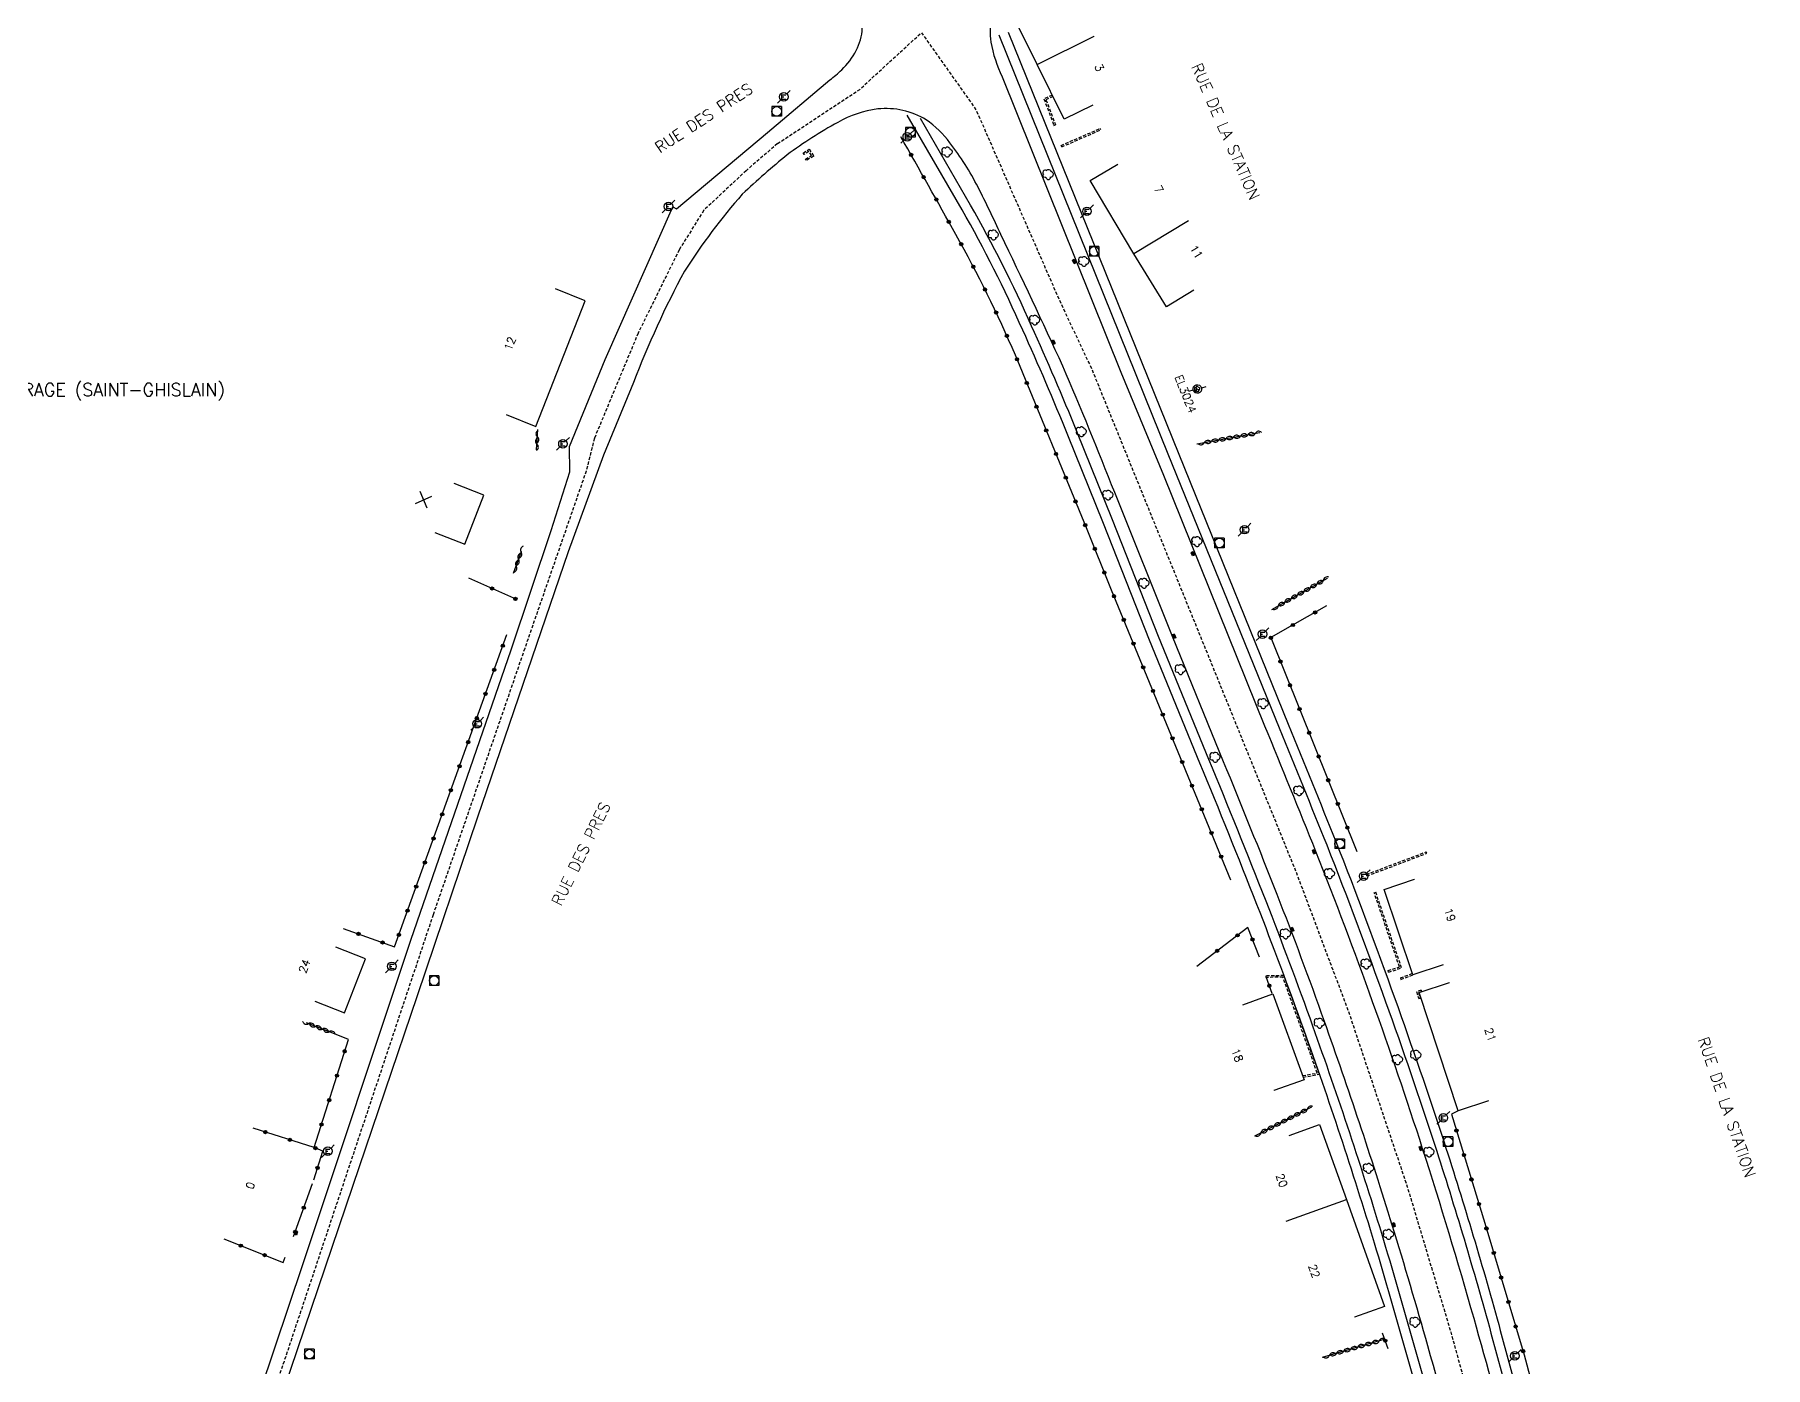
# Model space of a CAD drawing. Header units: millimetres. Extents: x 107015 to 108000, y 128000 to 129000.
# Drawn here: x 107454.3 to 107724.6, y 128334.1 to 128542.4 of the extents above; entities that cross this region are included whole.
import ezdxf
from ezdxf.enums import TextEntityAlignment as Align

# ---------------------------------------------------------------- set-up
doc = ezdxf.new("R2010")
doc.units = ezdxf.units.MM
doc.linetypes.add('DASHED', pattern=[0.75, 0.5, -0.25])
doc.layers.get('0').update_dxf_attribs({"linetype": 'CONTINUOUS'})
for name, color, linetype in [('W0001', 6, 'DASHED'), ('W0008', 7, 'CONTINUOUS'), ('W0100', 7, 'CONTINUOUS'), ('W0112', 1, 'DASHED'), ('W0300', 7, 'CONTINUOUS'), ('W0310', 3, 'CONTINUOUS'), ('W0322', 7, 'CONTINUOUS'), ('W0400', 7, 'CONTINUOUS'), ('W0420', 7, 'CONTINUOUS'), ('W0471', 7, 'CONTINUOUS'), ('W0980', 7, 'CONTINUOUS'), ('W0984', 7, 'CONTINUOUS'), ('W0989', 7, 'CONTINUOUS'), ('W0991', 7, 'CONTINUOUS'), ('W1102', 7, 'CONTINUOUS')]:
    doc.layers.add(name, color=color, linetype=linetype)
doc.styles.get("Standard").update_dxf_attribs({"font": 'romans.shx', "width": 0.85})

# ---------------------------------------------------------------- blocks, each defined once
blk = doc.blocks.new('t310o')
at = {"color": 0, "linetype": 'Continuous'}
for centre, start, end in [((-0.5, 0.38), 216.8699, 323.1304), ((0.5, -0.37), 36.8699, 143.1303)]:
    blk.add_arc(centre, 0.625, start, end, dxfattribs=at)
blk = doc.blocks.new('t322o')
at = {"color": 0, "linetype": 'Continuous'}
for radius in [0.25, 0.15]:
    blk.add_circle((0, 0), radius, dxfattribs=at)
blk = doc.blocks.new('T300')
for p, q in [((-0.8, 0.51), (-0.86, 0.34)), ((-0.86, 0.34), (-0.86, 0.17)), ((-0.86, 0.17), (-0.74, 0.06)), ((-0.69, 0.63), (-0.8, 0.51)), ((-0.8, -0.06), (-0.74, 0.06)), ((-0.74, 0.06), (-0.69, 0.11)), ((-0.57, 0.69), (-0.69, 0.63)), ((-0.46, 0.69), (-0.57, 0.69)), ((-0.29, 0.63), (-0.46, 0.69)), ((-0.29, 0.63), (-0.17, 0.74)), ((-0.23, 0.57), (-0.29, 0.63)), ((-0.17, 0.74), (-0.06, 0.8)), ((-0.06, 0.8), (0.06, 0.8)), ((0.06, 0.8), (0.23, 0.74)), ((0.23, 0.74), (0.34, 0.63)), ((0.34, 0.63), (0.4, 0.51)), ((0.46, 0.46), (0.34, 0.46)), ((0.4, 0.51), (0.4, 0.46)), ((0.57, 0.4), (0.46, 0.46)), ((0.57, 0.4), (0.69, 0.29)), ((0.69, 0.29), (0.74, 0.17)), ((0.74, 0.06), (0.69, -0.17)), ((0.74, 0.17), (0.74, 0.06)), ((-0.8, -0.17), (-0.8, -0.06)), ((-0.8, -0.23), (-0.8, -0.17)), ((-0.74, -0.34), (-0.8, -0.23)), ((-0.69, -0.4), (-0.74, -0.34)), ((-0.51, -0.46), (-0.69, -0.4)), ((-0.4, -0.46), (-0.51, -0.46)), ((-0.4, -0.46), (-0.34, -0.46)), ((-0.34, -0.46), (-0.34, -0.4)), ((-0.34, -0.51), (-0.34, -0.46)), ((-0.29, -0.63), (-0.34, -0.51)), ((-0.17, -0.74), (-0.29, -0.63)), ((-0.06, -0.8), (-0.17, -0.74)), ((0.06, -0.8), (-0.06, -0.8)), ((0.17, -0.74), (0.06, -0.8)), ((0.23, -0.69), (0.17, -0.74)), ((0.29, -0.46), (0.23, -0.46)), ((0.29, -0.63), (0.23, -0.69)), ((0.46, -0.4), (0.29, -0.46)), ((0.34, -0.51), (0.29, -0.63)), ((0.34, -0.51), (0.34, -0.46)), ((0.57, -0.34), (0.46, -0.4)), ((0.63, -0.29), (0.57, -0.34)), ((0.69, -0.17), (0.63, -0.29))]:
    blk.add_line(p, q)
blk = doc.blocks.new('T471')
for p, q in [((-0.333334, 0.333334), (-0.333334, -0.333334)), ((-0.333334, 0.333334), (0.333334, 0.333334)), ((-0.333334, 0), (0, 0)), ((0.500001, 0.500001), (1.000002, 1.000002)), ((-0.500001, -0.500001), (-1.000002, -1.000002)), ((-0.333334, -0.333334), (0.333334, -0.333334))]:
    blk.add_line(p, q)
blk.add_ellipse((0, 0), major_axis=(0.471405, 0.471405), ratio=1, start_param=5.4977871438, end_param=11.780972451)
blk = doc.blocks.new('T420')
for p, q in [((0.75, 0.75), (-0.75, 0.75)), ((-0.75, 0.75), (-0.75, -0.75)), ((0.75, 0.75), (0.75, -0.75)), ((0.75, -0.75), (-0.75, -0.75))]:
    blk.add_line(p, q)
blk.add_ellipse((0, 0), major_axis=(-0.53, 0.53), ratio=1, start_param=3.926991, end_param=10.210176)
blk = doc.blocks.new('T400')
for p, q in [((-0.15, 0.3), (0.15, 0.3)), ((-0.15, -0.25), (-0.15, 0.3)), ((-0.15, 0.15), (0.15, 0.15)), ((-0.15, 0), (0.15, 0)), ((0.15, 0.3), (0.15, -0.25)), ((-0.15, -0.15), (0.15, -0.15)), ((-0.15, -0.25), (-0.15, -0.3)), ((-0.15, -0.3), (0.15, -0.3)), ((0.15, -0.3), (0.15, -0.25))]:
    blk.add_line(p, q)
blk = doc.blocks.new('t991o')
at = {"color": 0, "linetype": 'Continuous'}
for p, q in [((-1, 1), (1, -1)), ((-1, -1), (1, 1))]:
    blk.add_line(p, q, dxfattribs=at)

msp = doc.modelspace()

# ---------------------------------------------------------------- linework, layer by layer
at = {"layer": 'W0001', "flags": 128}
msp.add_lwpolyline([(107570.3, 128525.36), (107583.16, 128533.84), (107592.8, 128542.7), (107601.33, 128530.65), (107614.57, 128500.41), (107619.41, 128490.13), (107639.21, 128441.38), (107651.37, 128411.42), (107659.5, 128389.77), (107668.7, 128362.36), (107675.49, 128339.67), (107681.9, 128316.35), (107684.44, 128306.91), (107688.15, 128293.18), (107695.54, 128265.9), (107698.25, 128255.72), (107699.97, 128248.79), (107704.02, 128228.53), (107707.1, 128206.6), (107713.47, 128146.24), (107716.05, 128122.04), (107716.74, 128115.69), (107719.51, 128088.65), (107722.04, 128072.08), (107722.04, 128072.08)], dxfattribs=at)
at = {"layer": 'W0001'}
msp.add_lwpolyline([(107570.3, 128525.36), (107565.41, 128521.14), (107558.79, 128514.95), (107554.95, 128508.77), (107548.54, 128495.75), (107541.71, 128479.32), (107540.43, 128474.2), (107530.82, 128446.46), (107516.51, 128404.85), (107493.23, 128335.08), (107485.97, 128314.38)], dxfattribs=at)
at = {"layer": 'W0008', "flags": 128}
for points in [[(107568.76, 128527.1), (107578.49, 128535.32, 0.0263), (107580.35, 128536.9, 0.0784), (107582.6, 128539.92, 0.1161), (107583.56, 128543.4, 0.099), (107582.91, 128546.48, 0.0356), (107581.4, 128549.46, 0.0453), (107571.11, 128563.84, 0.0189), (107559.33, 128576.46, 0.002376), (107545.83, 128589.94)], [(107603.83, 128545.17, 0.087), (107603.63, 128541.24, 0.0616), (107605.4, 128535.81), (107623.93, 128489.67), (107630.59, 128473.55), (107646.42, 128434.39, -0.0014), (107654.36, 128414.81, -0.0086), (107663.23, 128391.34, -0.0082), (107671.05, 128368.35, -0.0086), (107679.07, 128341.84, -0.0034), (107685.15, 128319.74)], [(107604.87, 128542.36), (107631.27, 128476.89), (107648.69, 128434.07, -0.0023), (107656.11, 128415.77, -0.0083), (107665.32, 128391.25, -0.0075), (107673, 128368.85, -0.0119), (107681.77, 128339.5), (107691.47, 128303.95), (107701.74, 128265.82, -0.0211), (107704.4, 128253.22, -0.0006), (107705.52, 128246.98), (107704.5, 128246.99), (107704.5, 128246.99)], [(107606.35, 128542.79), (107633.91, 128474.64), (107650.1, 128434.64, -0.0017), (107657.53, 128416.33, -0.0085), (107666.75, 128391.76, -0.0074), (107674.44, 128369.32, -0.0119), (107683.23, 128339.9), (107692.94, 128304.35), (107703.22, 128266.13, -0.0256), (107706.83, 128248.16, -0.0038), (107709.77, 128228.87, -0.01), (107712.28, 128209.78), (107720.76, 128129.31), (107724.64, 128091.58), (107724.64, 128091.58)], [(107678.64, 128312.96, 0.003), (107671.92, 128337.49, 0.0058), (107666.35, 128356.37, 0.0108), (107655.76, 128388.2, 0.0075), (107648.38, 128408.02, 0.0038), (107640, 128428.79), (107632.01, 128448.37), (107622.99, 128470.83, 0.0085), (107614.89, 128490.59, 0.0052), (107605.22, 128511.14, 0.0117), (107601.64, 128518.56, 0.0459), (107597.26, 128525.49, 0.0838), (107593.54, 128529.08, 0.0877), (107589.91, 128530.55, 0.0801), (107585.98, 128530.78, 0.0941), (107579.73, 128528.68, 0.0338), (107571.84, 128523.62), (107571.84, 128523.62)], [(107701.99, 128201), (107700.87, 128211.87), (107698.72, 128225.67), (107696.4, 128234.26), (107694.09, 128242.83), (107689.42, 128259.85), (107684.78, 128277.08), (107673.46, 128318.58, 0.0069), (107663.59, 128353.55, 0.0126), (107652.52, 128386.95, 0.007), (107645.22, 128406.45, 0.004), (107636.31, 128428.57), (107628.45, 128447.78), (107621.24, 128465.99), (107615.67, 128479.8, 0.0106), (107608.63, 128496.23, 0.0249), (107599.16, 128515.01), (107590.57, 128529.82), (107590.57, 128529.82)], [(107696.69, 128245.14), (107695.15, 128244.71), (107690.89, 128260.25), (107686.25, 128277.48), (107674.93, 128318.98, 0.0069), (107665.04, 128353.99, 0.0126), (107653.95, 128387.46, 0.007), (107646.63, 128407.01, 0.004), (107637.71, 128429.15), (107629.85, 128448.36), (107622.65, 128466.56), (107617.08, 128480.37, 0.0106), (107610.01, 128496.85, 0.0249), (107600.48, 128515.77), (107592.63, 128529.3), (107592.63, 128529.3)], [(107571.84, 128523.62, 0.017663), (107564.82, 128517.47, 0.0365), (107555.77, 128505.43, 0.0321), (107547.83, 128488.04), (107543.15, 128476.66), (107537.62, 128461.56), (107523.43, 128420.11), (107514, 128392.21), (107503.91, 128362.43), (107494.23, 128333.83), (107475.72, 128278.63), (107468.52, 128261.99), (107464.72, 128252.04), (107443.22, 128201.56), (107436.38, 128185.94), (107428.04, 128166.49), (107415.45, 128135.25), (107393.04, 128069.76), (107383, 128037.71), (107375.84, 128015.65), (107375.62, 128014.08), (107370.98, 128000)]]:
    msp.add_lwpolyline(points, format="xyb", dxfattribs=at)
msp.add_lwpolyline([(107465.03, 128262.85), (107474.71, 128287.45), (107487.35, 128324.02), (107496.15, 128350.21), (107513.02, 128400.92), (107528.73, 128446.28), (107534.95, 128464.9), (107537.85, 128474.08), (107537.83, 128478.03), (107543.37, 128491.65), (107553.98, 128515.51), (107554.54, 128515.16), (107568.76, 128527.1)], dxfattribs=at)
at = {"layer": 'W0100', "flags": 128}
msp.add_lwpolyline([(107619.58, 128531.4), (107615.1, 128529.18), (107610.86, 128537.74), (107606.97, 128545.61), (107607.14, 128545.7, 0.1703), (107607.01, 128546.18), (107607.07, 128547.15), (107613.76, 128555.58), (107617.68, 128552.47), (107617.68, 128552.47)], format="xyb", dxfattribs=at)
for points in [[(107635.35, 128502.45), (107631.07, 128499.86), (107625.96, 128508.15), (107619.18, 128519.59), (107623.46, 128522.17), (107623.46, 128522.17)], [(107527.91, 128483.02), (107532.57, 128481.19), (107540.27, 128500.82), (107535.62, 128502.65)], [(107635.46, 128487.27), (107635.48, 128486.64), (107635.78, 128486.65), (107635.76, 128487.28), (107635.46, 128487.27), (107635.46, 128487.27)], [(107674.29, 128397.05), (107669.55, 128395.47), (107665.07, 128408.84), (107669.81, 128410.43), (107669.81, 128410.43)], [(107498.04, 128391.35), (107502.69, 128389.53), (107505.98, 128397.96), (107501.32, 128399.78)], [(107681.4, 128375.81), (107676.65, 128374.25), (107670.57, 128392.72), (107675.32, 128394.28), (107675.32, 128394.28)], [(107643.01, 128390.82), (107647.71, 128392.53), (107652.43, 128379.49), (107652.57, 128379.1), (107647.87, 128377.4), (107647.87, 128377.4)], [(107650.27, 128370.4), (107654.97, 128372.1), (107659.2, 128360.37), (107665.13, 128343.68), (107660.43, 128341.98), (107660.43, 128341.98)]]:
    msp.add_lwpolyline(points, dxfattribs=at)
at = {"layer": 'W0100'}
msp.add_lwpolyline([(107516.8, 128464.59), (107521.46, 128462.77), (107524.45, 128470.45), (107519.79, 128472.26)], dxfattribs=at)
at = {"layer": 'W0112'}
for p, q in [((107613.23, 128532.95), (107611.94, 128532.35)), ((107611.94, 128532.35), (107613.51, 128528.21)), ((107613.34, 128532.72), (107612.26, 128532.22)), ((107612.26, 128532.22), (107613.75, 128528.3)), ((107614.61, 128525.09), (107620.73, 128527.73)), ((107614.71, 128524.86), (107620.83, 128527.51)), ((107662.31, 128411.17), (107671.67, 128414.7)), ((107662.4, 128410.93), (107671.76, 128414.47)), ((107667.49, 128396.72), (107663.54, 128408.3)), ((107667.81, 128396.56), (107663.77, 128408.38)), ((107665.69, 128396.14), (107667.49, 128396.72)), ((107665.76, 128395.9), (107667.81, 128396.56)), ((107649.44, 128395.36), (107646.67, 128395.33)), ((107649.27, 128395.11), (107646.68, 128395.08)), ((107654.64, 128380.13), (107649.27, 128395.11)), ((107654.97, 128379.94), (107649.44, 128395.36)), ((107667.62, 128395), (107669.47, 128395.7)), ((107667.71, 128394.76), (107669.55, 128395.47)), ((107670.86, 128393.09), (107670.14, 128392.86)), ((107670.14, 128392.86), (107670.48, 128391.78)), ((107670.93, 128392.85), (107670.46, 128392.7)), ((107670.46, 128392.7), (107670.72, 128391.85)), ((107652.34, 128379.73), (107654.64, 128380.13)), ((107652.43, 128379.49), (107654.97, 128379.94))]:
    msp.add_line(p, q, dxfattribs=at)
for points in [[(107613.51, 128528.21), (107613.75, 128528.3)], [(107620.83, 128527.51), (107620.73, 128527.73)], [(107614.71, 128524.86), (107614.61, 128525.09)], [(107671.76, 128414.47), (107671.67, 128414.7)], [(107662.4, 128410.93), (107662.31, 128411.17)], [(107663.54, 128408.3), (107663.77, 128408.38)], [(107646.68, 128395.08), (107646.67, 128395.33)], [(107665.76, 128395.9), (107665.69, 128396.14)], [(107667.62, 128395), (107667.71, 128394.76)], [(107670.48, 128391.78), (107670.72, 128391.85)], [(107670.86, 128393.09), (107670.93, 128392.85)]]:
    msp.add_lwpolyline(points, dxfattribs=at)
msp.add_lwpolyline([(107574.33, 128523.9), (107575.28, 128524.5), (107575.98, 128523.4), (107574.8, 128522.74), (107574.68, 128522.96), (107575.63, 128523.49), (107575.21, 128524.16), (107574.46, 128523.69)], close=True, dxfattribs=at)
at = {"layer": 'W0310'}
msp.add_line((107501.38, 128386.18), (107496.73, 128387.99), dxfattribs=at)
at = {"layer": 'W0310', "flags": 128}
for points in [[(107532.69, 128477.5), (107532.88, 128480.71)], [(107635.84, 128478.45), (107645.68, 128480.21), (107645.68, 128480.21)], [(107529.1, 128458.25), (107530.34, 128461.7)], [(107647.55, 128452.55), (107656.24, 128457.49), (107656.24, 128457.49)], [(107653.72, 128374.81), (107644.81, 128370.27), (107644.81, 128370.27)], [(107665.03, 128338.49), (107655.42, 128335.71), (107655.42, 128335.71)]]:
    msp.add_lwpolyline(points, dxfattribs=at)
at = {"layer": 'W0322'}
msp.add_line((107497.94, 128368.49), (107488.41, 128371.52), dxfattribs=at)
at = {"layer": 'W0322', "flags": 128}
msp.add_lwpolyline([(107641.15, 128410.25), (107622.49, 128455.61), (107618.57, 128465.32), (107607.47, 128492.31, 0.0279), (107598.18, 128511.14, 0.0041), (107589.57, 128526.43), (107589.57, 128526.43)], format="xyb", dxfattribs=at)
for points in [[(107529.57, 128454.13), (107522.08, 128457.49)], [(107656.07, 128453.12), (107647.37, 128448.18), (107660.84, 128414.76), (107660.84, 128414.76)], [(107502.47, 128402.74), (107510.5, 128399.85), (107528.04, 128448.64)], [(107645.6, 128398.25), (107643.78, 128402.86), (107635.82, 128396.81), (107635.82, 128396.81)], [(107647.59, 128392.55), (107646.64, 128395.15), (107646.64, 128395.15)], [(107497.88, 128363.47), (107499.3, 128367.91), (107497.94, 128368.49), (107503.29, 128385.38), (107501.38, 128386.18)], [(107676.65, 128374.25), (107675.6, 128373.69), (107680.82, 128356.68), (107686.95, 128336.13), (107690.9, 128321.23), (107690.9, 128321.23)], [(107494.71, 128354.57), (107497.65, 128362.86)], [(107483.82, 128354.23), (107493.11, 128350.52), (107493.43, 128351.34)], [(107665.72, 128337.04), (107664.84, 128339.48), (107664.84, 128339.48)]]:
    msp.add_lwpolyline(points, dxfattribs=at)
at = {"layer": 'W1102', "flags": 128}
for points in [[(107610.86, 128537.74), (107619.81, 128542.18), (107619.81, 128542.18)], [(107634.52, 128513.32), (107625.96, 128508.15), (107625.96, 128508.15)], [(107649.8, 128356.98), (107659.2, 128360.37), (107659.2, 128360.37)]]:
    msp.add_lwpolyline(points, dxfattribs=at)

# ---------------------------------------------------------------- block references
at = {"layer": 'W0300'}
for p in [(107596.84, 128524.04), (107612.63, 128520.53), (107604.07, 128511.09), (107618.21, 128506.94), (107610.52, 128497.78), (107617.81, 128480.34), (107621.97, 128470.43), (107635.87, 128463.17), (107627.59, 128456.65), (107633.29, 128443.18), (107646.22, 128437.86), (107638.7, 128429.47), (107651.81, 128424.24), (107656.57, 128411.28), (107649.71, 128401.88), (107662.32, 128397.18), (107655.01, 128387.92), (107667.2, 128382.21), (107670.07, 128382.92), (107672.12, 128367.77), (107662.68, 128365.23), (107665.79, 128354.92), (107669.94, 128341.2)]:
    msp.add_blockref('T300', p, dxfattribs=at)
at = {"layer": 'W0310'}
for p, rotation in [((107532.81, 128479.55), 86.709076181947), ((107643.8, 128479.87), 10.12584001924876), ((107644.94, 128480.07), 10.12584001924876), ((107532.74, 128478.4), 86.709076181947), ((107636.98, 128478.65), 10.12584001924876), ((107638.11, 128478.85), 10.12584001924876), ((107639.25, 128479.06), 10.12584001924876), ((107640.39, 128479.26), 10.12584001924876), ((107641.52, 128479.46), 10.12584001924876), ((107642.66, 128479.67), 10.12584001924876), ((107529.88, 128460.43), 70.31219480571313), ((107530.27, 128461.52), 70.31219480571313), ((107529.49, 128459.34), 70.31219480571313), ((107652.57, 128455.4), 29.56359020779213), ((107653.57, 128455.97), 29.56359020779213), ((107654.58, 128456.54), 29.56359020779213), ((107655.58, 128457.11), 29.56359020779213), ((107648.55, 128453.12), 29.56359020779213), ((107649.56, 128453.69), 29.56359020779213), ((107650.56, 128454.26), 29.56359020779213), ((107651.56, 128454.83), 29.56359020779213), ((107497.07, 128387.85), 158.7131963982731), ((107498.15, 128387.43), 158.7131963982731), ((107499.23, 128387.02), 158.7131963982731), ((107500.3, 128386.6), 158.7131963982731), ((107653.05, 128374.46), 206.9627310704934), ((107646.87, 128371.32), 206.9627310704934), ((107647.9, 128371.84), 206.9627310704934), ((107648.93, 128372.37), 206.9627310704934), ((107649.96, 128372.89), 206.9627310704934), ((107650.99, 128373.41), 206.9627310704934), ((107652.02, 128373.94), 206.9627310704934), ((107645.84, 128370.8), 206.9627310704934), ((107657.64, 128336.36), 196.12892863791), ((107658.75, 128336.68), 196.12892863791), ((107659.86, 128337), 196.12892863791), ((107660.97, 128337.32), 196.12892863791), ((107662.08, 128337.64), 196.12892863791), ((107663.19, 128337.96), 196.12892863791), ((107664.3, 128338.28), 196.12892863791), ((107656.53, 128336.03), 196.12892863791)]:
    msp.add_blockref('t310o', p, dxfattribs=dict(at, rotation=rotation))
at = {"layer": 'W0322'}
for p, rotation in [((107591.19, 128523.6), 119.6848383886854), ((107593.16, 128520.12), 119.4706311411577), ((107595.12, 128516.63), 119.2564238936301), ((107597.07, 128513.14), 119.0422166461024), ((107599.02, 128509.65), 118.9331532147476), ((107600.91, 128506.12), 117.7161078046575), ((107602.74, 128502.56), 116.4990623945675), ((107604.48, 128498.97), 115.2820169844774), ((107606.15, 128495.33), 114.0649715743873), ((107607.74, 128491.66), 112.3621856516803), ((107609.26, 128487.96), 112.3621856516803), ((107610.78, 128484.26), 112.3621856516803), ((107612.3, 128480.56), 112.3621856516803), ((107613.83, 128476.86), 112.3621856516803), ((107615.35, 128473.16), 112.3621856516803), ((107616.87, 128469.46), 112.3621856516803), ((107618.39, 128465.76), 112.3621856516803), ((107619.89, 128462.05), 111.9463815382386), ((107621.38, 128458.34), 111.9463815382386), ((107525.73, 128455.85), 155.8312050976654), ((107529.38, 128454.22), 155.8312050976654), ((107622.89, 128454.64), 112.3668995583086), ((107624.41, 128450.94), 112.3668995583086), ((107650.82, 128450.14), 209.5635902078333), ((107654.3, 128452.11), 209.5635902078333), ((107647.39, 128448.15), 291.9398159446484), ((107527.41, 128446.91), 70.22988030821901), ((107625.93, 128447.24), 112.3668995583086), ((107526.06, 128443.14), 70.22988030821901), ((107627.45, 128443.54), 112.3668995583086), ((107648.88, 128444.44), 291.9398159446484), ((107524.7, 128439.38), 70.22988030821901), ((107628.98, 128439.84), 112.3668995583086), ((107650.38, 128440.73), 291.9398159446484), ((107651.87, 128437.02), 291.9398159446484), ((107523.35, 128435.61), 70.22988030821901), ((107630.5, 128436.14), 112.3668995583086), ((107522, 128431.85), 70.22988030821901), ((107632.02, 128432.44), 112.3668995583086), ((107653.37, 128433.31), 291.9398159446484), ((107633.54, 128428.74), 112.3668995583086), ((107654.86, 128429.6), 291.9398159446484), ((107520.65, 128428.08), 70.22988030821901), ((107656.35, 128425.89), 291.9398159446484), ((107519.29, 128424.32), 70.22988030821901), ((107635.06, 128425.05), 112.3668995583086), ((107517.94, 128420.56), 70.22988030821901), ((107636.59, 128421.35), 112.3668995583086), ((107657.85, 128422.18), 291.9398159446484), ((107638.11, 128417.65), 112.3668995583086), ((107659.34, 128418.47), 291.9398159446484), ((107516.59, 128416.79), 70.22988030821901), ((107515.23, 128413.03), 70.22988030821901), ((107639.63, 128413.95), 112.3668995583086), ((107513.88, 128409.26), 70.22988030821901), ((107512.53, 128405.5), 70.22988030821901), ((107504.85, 128401.88), 340.2298803082298), ((107511.17, 128401.73), 70.22988030821901), ((107642.19, 128401.65), 217.2200906926477), ((107508.62, 128400.53), 340.2298803082298), ((107639, 128399.23), 217.2200906926477), ((107644.52, 128401), 111.5698589397699), ((107647.15, 128393.77), 217.2200906926477), ((107502.71, 128383.54), 72.40737235096148), ((107501.5, 128379.73), 72.40737235096148), ((107500.29, 128375.91), 72.40737235096148), ((107499.08, 128372.1), 72.40737235096148), ((107490.31, 128370.91), 162.407372350888), ((107494.13, 128369.7), 162.407372350888), ((107676.38, 128371.15), 287.0627931732217), ((107498.14, 128368.41), 156.8476678135527), ((107677.55, 128367.33), 287.0627931732217), ((107498.47, 128365.31), 72.24508784251067), ((107678.72, 128363.51), 287.0627931732217), ((107496.31, 128359.09), 70.44451084162466), ((107679.9, 128359.68), 287.0627931732217), ((107681.06, 128355.86), 286.6250946128832), ((107486.49, 128353.16), 338.2484689853778), ((107494.97, 128355.32), 70.44451084162466), ((107490.2, 128351.68), 338.2484689853778), ((107682.21, 128352.02), 286.6250946128832), ((107683.35, 128348.19), 286.6250946128832), ((107684.5, 128344.36), 286.6250946128832), ((107685.64, 128340.53), 286.6250946128832), ((107665.26, 128338.32), 286.6250946128832), ((107686.79, 128336.69), 286.6250946128832)]:
    msp.add_blockref('t322o', p, dxfattribs=dict(at, rotation=rotation))
at = {"layer": 'W0400'}
for p, rotation in [((107616.66, 128506.96), 24.31380000000005), ((107613.43, 128494.37), 24.31380000000005), ((107635.19, 128461.27), 201.6271), ((107632.29, 128448.37), 201.6271), ((107654.12, 128414.72), 21.94869999999995), ((107650.71, 128402.57), 200.9558), ((107670.78, 128368.37), 17.70040000000005), ((107666.61, 128356.43), 17.11880000000008), ((107495.11, 128355.15), 160.7926346271428)]:
    msp.add_blockref('T400', p, dxfattribs=dict(at, rotation=rotation))
at = {"layer": 'W0420'}
for p in [(107570.19, 128530.4), (107591.08, 128527.15), (107619.78, 128508.54), (107639.35, 128462.96), (107658.15, 128415.95), (107516.68, 128394.58), (107675.07, 128369.4), (107497.2, 128336.22)]:
    msp.add_blockref('T420', p, dxfattribs=at)
at = {"layer": 'W0471'}
for p in [(107571.3, 128532.67), (107590.59, 128526.43), (107553.3, 128515.55), (107618.66, 128514.79), (107536.8, 128478.47), (107643.28, 128465.04), (107646.09, 128448.71), (107523.41, 128434.72), (107661.88, 128410.9), (107510.08, 128396.81), (107674.33, 128373.14), (107500.07, 128367.92), (107685.51, 128335.96)]:
    msp.add_blockref('T471', p, dxfattribs=at)
at = {"layer": 'W0471', "rotation": 150.1758}
msp.add_blockref('T471', (107635.9, 128487.02), dxfattribs=at)
at = {"layer": 'W0991', "rotation": 68.73338347020396}
msp.add_blockref('t991o', (107515.04, 128469.7), dxfattribs=at)

# ---------------------------------------------------------------- texts
at = {"layer": 'W0980'}
msp.add_text('HAUTRAGE (SAINT-GHISLAIN)', height=2, dxfattribs=at).set_placement((107464.84, 128486.77), align=Align.MIDDLE)
at = {"layer": 'W0984'}
msp.add_text('EL3024', height=1.25, rotation=291.7642, dxfattribs=at).set_placement((107634.07, 128486.25), align=Align.MIDDLE)
at = {"layer": 'W0989'}
for s, rotation, p in [('RUE DE LA STATION', 293.6492, (107640.33, 128527.26)), ('RUE DES PRES', 33.3822, (107558.8, 128529.38)), ('RUE DES PRES', 63.793, (107539.62, 128414.4)), ('RUE DE LA STATION', 288.8744, (107718.62, 128374.81))]:
    msp.add_text(s, height=1.75, rotation=rotation, dxfattribs=at).set_placement(p, align=Align.MIDDLE)
at = {"layer": 'W0991'}
for s, rotation, p in [('3', 296.3865, (107620.59, 128537.24)), ('7', 300.6634, (107629.88, 128518.21)), ('11', 301.6637, (107635.75, 128508.47)), ('12', 68.5653, (107528.51, 128494.11)), ('19', 288.5145, (107675.37, 128404.85)), ('24', 68.7132, (107496.42, 128396.84)), ('21', 288.199, (107681.68, 128386.14)), ('18', 289.9182, (107642.15, 128382.92)), ('20', 289.8461, (107649.09, 128363.35)), ('0', 70.4445, (107487.96, 128362.56)), ('22', 289.5468, (107654.16, 128349.18))]:
    msp.add_text(s, height=1.25, rotation=rotation, dxfattribs=at).set_placement(p, align=Align.MIDDLE)

doc.saveas('drawing.dxf')
